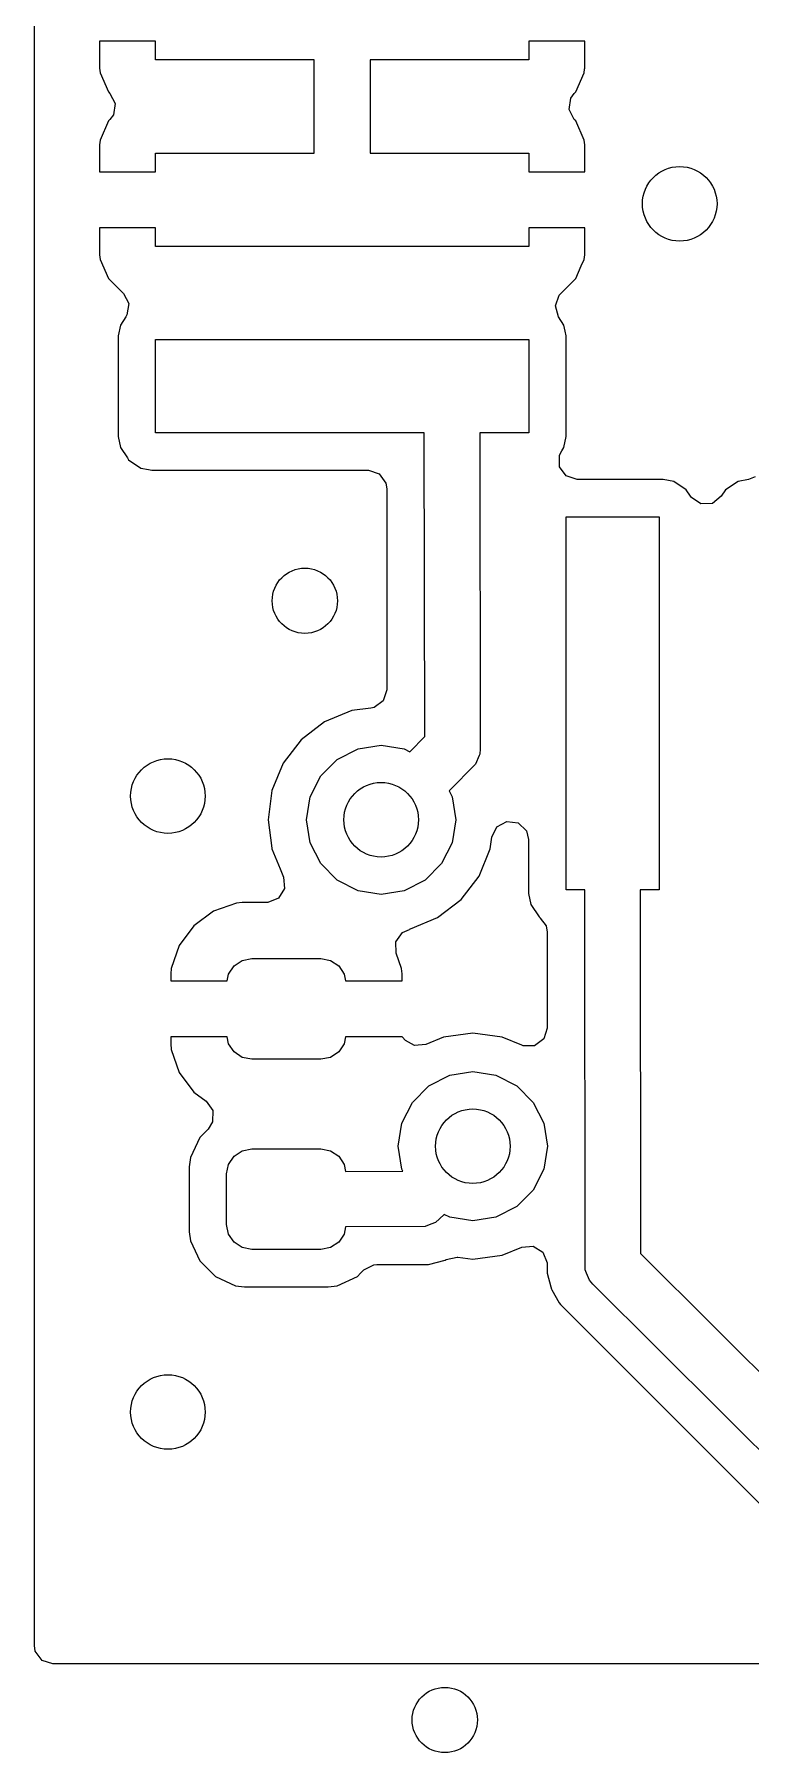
# Model space of a CAD drawing. Extents: x 4.8 to 5.96, y -4.25 to -3.64.
# Drawn here: x 4.8018 to 4.953, y -4.2469 to -3.8842 of the extents above; entities that cross this region are included whole.
import ezdxf

# ---------------------------------------------------------------- set-up
doc = ezdxf.new("R2010")
doc.units = 0
doc.header["$MEASUREMENT"] = 0
doc.layers.add('BLACK', color=7, linetype='CONTINUOUS')

msp = doc.modelspace()

# ---------------------------------------------------------------- linework, layer by layer
at = {"layer": 'BLACK', "linetype": 'CONTINUOUS'}
for p, q in [((4.80183, -3.90753), (4.80183, -3.86816)), ((4.8274, -3.88567), (4.81559, -3.88567)), ((4.81559, -3.88567), (4.81559, -3.88567)), ((4.81559, -3.88567), (4.81559, -3.89137)), ((4.8274, -3.88961), (4.8274, -3.88567)), ((4.91795, -3.88567), (4.90614, -3.88567)), ((4.90614, -3.88567), (4.90614, -3.88961)), ((4.91795, -3.89137), (4.91795, -3.88567)), ((4.91795, -3.88567), (4.91795, -3.88567)), ((4.86087, -3.88961), (4.8274, -3.88961)), ((4.86087, -3.90929), (4.86087, -3.88961)), ((4.90614, -3.88961), (4.87268, -3.88961)), ((4.87268, -3.88961), (4.87268, -3.90929)), ((4.81559, -3.89137), (4.81571, -3.89236)), ((4.81571, -3.89236), (4.81749, -3.8964)), ((4.91605, -3.8964), (4.91784, -3.89236)), ((4.91784, -3.89236), (4.91793, -3.89157)), ((4.91793, -3.89157), (4.91795, -3.89137)), ((4.91795, -3.89137), (4.91795, -3.89137)), ((4.81749, -3.8964), (4.81778, -3.89669)), ((4.81778, -3.89669), (4.81888, -3.89884)), ((4.91467, -3.90006), (4.91504, -3.89768)), ((4.91504, -3.89768), (4.91576, -3.89669)), ((4.91576, -3.89669), (4.91605, -3.8964)), ((4.8185, -3.90122), (4.81778, -3.9022)), ((4.81888, -3.89884), (4.8185, -3.90122)), ((4.91576, -3.9022), (4.91467, -3.90006)), ((4.81749, -3.9025), (4.81571, -3.90654)), ((4.81778, -3.9022), (4.81749, -3.9025)), ((4.91605, -3.9025), (4.91576, -3.9022)), ((4.91784, -3.90654), (4.91605, -3.9025)), ((4.80183, -3.92504), (4.80183, -3.90753)), ((4.81571, -3.90654), (4.81559, -3.90753)), ((4.81559, -3.90753), (4.81559, -3.91323)), ((4.8274, -3.91323), (4.8274, -3.90929)), ((4.8274, -3.90929), (4.86087, -3.90929)), ((4.87268, -3.90929), (4.90614, -3.90929)), ((4.90614, -3.90929), (4.90614, -3.91323)), ((4.91795, -3.90753), (4.91784, -3.90654)), ((4.91795, -3.91323), (4.91795, -3.90753)), ((4.91795, -3.90753), (4.91795, -3.90753)), ((4.81559, -3.91323), (4.81559, -3.91323)), ((4.81559, -3.91323), (4.8274, -3.91323)), ((4.90614, -3.91323), (4.91795, -3.91323)), ((4.91795, -3.91323), (4.91795, -3.91323)), ((4.80183, -4.22427), (4.80183, -3.92504)), ((4.8274, -3.92504), (4.81559, -3.92504)), ((4.81559, -3.92504), (4.81559, -3.92504)), ((4.81559, -3.92504), (4.81559, -3.93074)), ((4.8274, -3.92898), (4.8274, -3.92504)), ((4.91795, -3.92504), (4.90614, -3.92504)), ((4.90614, -3.92504), (4.90614, -3.92898)), ((4.91795, -3.93074), (4.91795, -3.92504)), ((4.91795, -3.92504), (4.91795, -3.92504)), ((4.81559, -3.93074), (4.81571, -3.93173)), ((4.90614, -3.92898), (4.8274, -3.92898)), ((4.91784, -3.93173), (4.91795, -3.93074)), ((4.91795, -3.93074), (4.91795, -3.93074)), ((4.81571, -3.93173), (4.81749, -3.93577)), ((4.91605, -3.93577), (4.91722, -3.93312)), ((4.91722, -3.93312), (4.91784, -3.93173)), ((4.81749, -3.93577), (4.82064, -3.93892)), ((4.9129, -3.93892), (4.91605, -3.93577)), ((4.82064, -3.93892), (4.82174, -3.94107)), ((4.82174, -3.94107), (4.82136, -3.94345)), ((4.91176, -3.94152), (4.9126, -3.93926)), ((4.91242, -3.94384), (4.91176, -3.94152)), ((4.9126, -3.93926), (4.9129, -3.93892)), ((4.81997, -3.94558), (4.81951, -3.94788)), ((4.82113, -3.94384), (4.81997, -3.94558)), ((4.81997, -3.94558), (4.81997, -3.94558)), ((4.82136, -3.94345), (4.82113, -3.94384)), ((4.91358, -3.94558), (4.91242, -3.94384)), ((4.91384, -3.9469), (4.91358, -3.94558)), ((4.81951, -3.94788), (4.81951, -3.94788)), ((4.81951, -3.94788), (4.81951, -3.96912)), ((4.8274, -3.96835), (4.8274, -3.94866)), ((4.8274, -3.94866), (4.90614, -3.94866)), ((4.90614, -3.94866), (4.90614, -3.96835)), ((4.91404, -3.94788), (4.91384, -3.9469)), ((4.91404, -3.96912), (4.91404, -3.94788)), ((4.81951, -3.96912), (4.81951, -3.96912)), ((4.81951, -3.96912), (4.81997, -3.97143)), ((4.88411, -3.96835), (4.8274, -3.96835)), ((4.8842, -4.03246), (4.88411, -3.96835)), ((4.90614, -3.96835), (4.89581, -3.96835)), ((4.89581, -3.96835), (4.89591, -4.035)), ((4.91358, -3.97143), (4.91404, -3.96912)), ((4.81997, -3.97143), (4.81997, -3.97143)), ((4.81997, -3.97143), (4.82145, -3.97364)), ((4.82145, -3.97364), (4.82171, -3.97404)), ((4.82171, -3.97404), (4.82432, -3.97578)), ((4.91266, -3.97307), (4.91312, -3.97211)), ((4.91266, -3.97548), (4.91266, -3.97307)), ((4.91312, -3.97211), (4.91358, -3.97143)), ((4.82432, -3.97578), (4.82589, -3.97609)), ((4.82589, -3.97609), (4.82662, -3.97624)), ((4.82662, -3.97624), (4.82662, -3.97624)), ((4.82662, -3.97624), (4.82662, -3.97624)), ((4.82662, -3.97624), (4.8723, -3.97624)), ((4.8723, -3.97624), (4.87459, -3.97698)), ((4.87459, -3.97698), (4.87601, -3.97893)), ((4.91407, -3.97742), (4.91266, -3.97548)), ((4.91636, -3.97817), (4.91407, -3.97742)), ((4.93448, -3.97817), (4.91636, -3.97817)), ((4.93678, -3.97863), (4.93448, -3.97817)), ((4.93448, -3.97817), (4.93448, -3.97817)), ((4.95254, -3.97818), (4.95031, -3.97863)), ((4.95392, -3.97762), (4.95254, -3.97818)), ((4.87601, -3.97893), (4.8762, -3.98014)), ((4.8762, -3.98014), (4.8762, -4.02258)), ((4.93939, -3.98037), (4.93678, -3.97863)), ((4.93678, -3.97863), (4.93678, -3.97863)), ((4.93678, -3.97863), (4.93678, -3.97863)), ((4.93678, -3.97863), (4.93678, -3.97863)), ((4.9403, -3.98173), (4.93939, -3.98037)), ((4.93939, -3.98037), (4.93939, -3.98037)), ((4.93939, -3.98037), (4.93939, -3.98037)), ((4.94048, -3.98198), (4.9403, -3.98173)), ((4.94678, -3.98173), (4.94489, -3.98323)), ((4.94769, -3.98037), (4.94678, -3.98173)), ((4.95031, -3.97863), (4.94769, -3.98037)), ((4.94769, -3.98037), (4.94769, -3.98037)), ((4.95031, -3.97863), (4.95031, -3.97863)), ((4.94249, -3.98332), (4.94048, -3.98198)), ((4.94489, -3.98323), (4.94249, -3.98332)), ((4.91402, -4.0648), (4.91402, -3.98606)), ((4.91402, -3.98606), (4.9337, -3.98606)), ((4.9337, -3.98606), (4.9337, -4.0648)), ((4.87546, -4.02487), (4.87351, -4.02628)), ((4.8762, -4.02258), (4.87546, -4.02487)), ((4.86883, -4.02697), (4.86308, -4.02935)), ((4.87281, -4.02644), (4.86883, -4.02697)), ((4.86883, -4.02697), (4.86883, -4.02697)), ((4.87351, -4.02628), (4.87281, -4.02644)), ((4.86308, -4.02935), (4.85814, -4.03314)), ((4.86308, -4.02935), (4.86308, -4.02935)), ((4.88106, -4.03563), (4.8842, -4.03246)), ((4.85814, -4.03314), (4.85435, -4.03808)), ((4.85814, -4.03314), (4.85814, -4.03314)), ((4.86574, -4.03726), (4.87013, -4.03502)), ((4.87013, -4.03502), (4.875, -4.03425)), ((4.875, -4.03425), (4.87987, -4.03502)), ((4.87987, -4.03502), (4.88106, -4.03563)), ((4.89579, -4.03615), (4.89567, -4.03646)), ((4.89591, -4.035), (4.89579, -4.03615)), ((4.85435, -4.03808), (4.85197, -4.04383)), ((4.85435, -4.03808), (4.85435, -4.03808)), ((4.86226, -4.04074), (4.86574, -4.03726)), ((4.89491, -4.03828), (4.88935, -4.0439)), ((4.89567, -4.03646), (4.89491, -4.03828)), ((4.86002, -4.04513), (4.86226, -4.04074)), ((4.85197, -4.04383), (4.85115, -4.05)), ((4.85197, -4.04383), (4.85197, -4.04383)), ((4.85925, -4.05), (4.86002, -4.04513)), ((4.88935, -4.0439), (4.88998, -4.04513)), ((4.88998, -4.04513), (4.89075, -4.05)), ((4.85115, -4.05), (4.85115, -4.05)), ((4.85115, -4.05), (4.85194, -4.056)), ((4.86002, -4.05487), (4.85925, -4.05)), ((4.89075, -4.05), (4.88998, -4.05487)), ((4.8994, -4.05151), (4.90151, -4.05037)), ((4.90151, -4.05037), (4.9039, -4.05068)), ((4.9039, -4.05068), (4.90565, -4.05234)), ((4.89803, -4.05617), (4.89836, -4.05369)), ((4.89836, -4.05369), (4.8994, -4.05151)), ((4.90565, -4.05234), (4.90612, -4.0542)), ((4.90612, -4.0542), (4.90612, -4.06558)), ((4.85194, -4.056), (4.85197, -4.05617)), ((4.85197, -4.05617), (4.85369, -4.06033)), ((4.86226, -4.05926), (4.86002, -4.05487)), ((4.88998, -4.05487), (4.88774, -4.05926)), ((4.89565, -4.06192), (4.89803, -4.05617)), ((4.85369, -4.06033), (4.85442, -4.06209)), ((4.86574, -4.06274), (4.86226, -4.05926)), ((4.88774, -4.05926), (4.88426, -4.06274)), ((4.85461, -4.06449), (4.85335, -4.06655)), ((4.85442, -4.06209), (4.85461, -4.06449)), ((4.87013, -4.06498), (4.86574, -4.06274)), ((4.875, -4.06575), (4.87013, -4.06498)), ((4.87987, -4.06498), (4.875, -4.06575)), ((4.88426, -4.06274), (4.87987, -4.06498)), ((4.89186, -4.06686), (4.89565, -4.06192)), ((4.91799, -4.0648), (4.91402, -4.0648)), ((4.91807, -4.14501), (4.91799, -4.0648)), ((4.9337, -4.0648), (4.92969, -4.0648)), ((4.92969, -4.0648), (4.92976, -4.14156)), ((4.8445, -4.06759), (4.83962, -4.06929)), ((4.84565, -4.06748), (4.8445, -4.06759)), ((4.85082, -4.06748), (4.84565, -4.06748)), ((4.85112, -4.06747), (4.85082, -4.06748)), ((4.85335, -4.06655), (4.85112, -4.06747)), ((4.88692, -4.07065), (4.89186, -4.06686)), ((4.90612, -4.06558), (4.90612, -4.06558)), ((4.90612, -4.06558), (4.90658, -4.06788)), ((4.90658, -4.06788), (4.90658, -4.06788)), ((4.90658, -4.06788), (4.90832, -4.07049)), ((4.83547, -4.07236), (4.8324, -4.07651)), ((4.83962, -4.06929), (4.83547, -4.07236)), ((4.83547, -4.07236), (4.83547, -4.07236)), ((4.88117, -4.07303), (4.88692, -4.07065)), ((4.90832, -4.07049), (4.90832, -4.07049)), ((4.90832, -4.07049), (4.90833, -4.0705)), ((4.90833, -4.0705), (4.90833, -4.0705)), ((4.90833, -4.0705), (4.9086, -4.07077)), ((4.9086, -4.07077), (4.90856, -4.0708)), ((4.90856, -4.0708), (4.90982, -4.07239)), ((4.90982, -4.07239), (4.91006, -4.07374)), ((4.87812, -4.07575), (4.87949, -4.07377)), ((4.87817, -4.07816), (4.87812, -4.07575)), ((4.87949, -4.07377), (4.88095, -4.07317)), ((4.88092, -4.0731), (4.88117, -4.07303)), ((4.88095, -4.07317), (4.88092, -4.0731)), ((4.88117, -4.07303), (4.88117, -4.07303)), ((4.91006, -4.07374), (4.91006, -4.09398)), ((4.8324, -4.07651), (4.8307, -4.08139)), ((4.84396, -4.08085), (4.84568, -4.0797)), ((4.84568, -4.0797), (4.84772, -4.07929)), ((4.84772, -4.07929), (4.86228, -4.07929)), ((4.86228, -4.07929), (4.86432, -4.0797)), ((4.86432, -4.0797), (4.86604, -4.08085)), ((4.8793, -4.08139), (4.87817, -4.07816)), ((4.8307, -4.08139), (4.83059, -4.08254)), ((4.83059, -4.08254), (4.83059, -4.08402)), ((4.84252, -4.08402), (4.84281, -4.08257)), ((4.84281, -4.08257), (4.84396, -4.08085)), ((4.86604, -4.08085), (4.86719, -4.08257)), ((4.86719, -4.08257), (4.86748, -4.08402)), ((4.87941, -4.08254), (4.8793, -4.08139)), ((4.87941, -4.08402), (4.87941, -4.08254)), ((4.87941, -4.08254), (4.87941, -4.08254)), ((4.83059, -4.08402), (4.83059, -4.08402)), ((4.83059, -4.08402), (4.84252, -4.08402)), ((4.86748, -4.08402), (4.87941, -4.08402)), ((4.87941, -4.08402), (4.87941, -4.08402)), ((4.91006, -4.09398), (4.90931, -4.09627)), ((4.84252, -4.09583), (4.83059, -4.09583)), ((4.83059, -4.09583), (4.83059, -4.09583)), ((4.83059, -4.09583), (4.83059, -4.0973)), ((4.83059, -4.0973), (4.8307, -4.09846)), ((4.84281, -4.09727), (4.84252, -4.09583)), ((4.84396, -4.09899), (4.84281, -4.09727)), ((4.86719, -4.09727), (4.86604, -4.09899)), ((4.86748, -4.09583), (4.86719, -4.09727)), ((4.87941, -4.09583), (4.86748, -4.09583)), ((4.88016, -4.09658), (4.87941, -4.09583)), ((4.88201, -4.09761), (4.88016, -4.09658)), ((4.88441, -4.09742), (4.88201, -4.09761)), ((4.88818, -4.09586), (4.88441, -4.09742)), ((4.89435, -4.09505), (4.88818, -4.09586)), ((4.88818, -4.09586), (4.88818, -4.09586)), ((4.90052, -4.09586), (4.89435, -4.09505)), ((4.89435, -4.09505), (4.89435, -4.09505)), ((4.90467, -4.09758), (4.90052, -4.09586)), ((4.90052, -4.09586), (4.90052, -4.09586)), ((4.90496, -4.09769), (4.90467, -4.09758)), ((4.90737, -4.09769), (4.90496, -4.09769)), ((4.90931, -4.09627), (4.90737, -4.09769)), ((4.8307, -4.09846), (4.8324, -4.10333)), ((4.84568, -4.10015), (4.84396, -4.09899)), ((4.84772, -4.10055), (4.84568, -4.10015)), ((4.86228, -4.10055), (4.84772, -4.10055)), ((4.86432, -4.10015), (4.86228, -4.10055)), ((4.86604, -4.09899), (4.86432, -4.10015)), ((4.8324, -4.10333), (4.83547, -4.10748)), ((4.88509, -4.10616), (4.88948, -4.10392)), ((4.88948, -4.10392), (4.89435, -4.10315)), ((4.89435, -4.10315), (4.89922, -4.10392)), ((4.89922, -4.10392), (4.90361, -4.10616)), ((4.83547, -4.10748), (4.83547, -4.10748)), ((4.83547, -4.10748), (4.83807, -4.1094)), ((4.88161, -4.10964), (4.88509, -4.10616)), ((4.90361, -4.10616), (4.90709, -4.10964)), ((4.83807, -4.1094), (4.83947, -4.11136)), ((4.83947, -4.11136), (4.83945, -4.11377)), ((4.87937, -4.11403), (4.88161, -4.10964)), ((4.90709, -4.10964), (4.90933, -4.11403)), ((4.83851, -4.11529), (4.83673, -4.11707)), ((4.83945, -4.11377), (4.83851, -4.11529)), ((4.8786, -4.1189), (4.87937, -4.11403)), ((4.90933, -4.11403), (4.9101, -4.1189)), ((4.83673, -4.11707), (4.83476, -4.12129)), ((4.83673, -4.11707), (4.83673, -4.11707)), ((4.84568, -4.11985), (4.84772, -4.11945)), ((4.84772, -4.11945), (4.86228, -4.11945)), ((4.86228, -4.11945), (4.86432, -4.11985)), ((4.87937, -4.12376), (4.8786, -4.1189)), ((4.9101, -4.1189), (4.90933, -4.12376)), ((4.83476, -4.12129), (4.83451, -4.12322)), ((4.83451, -4.12322), (4.83451, -4.13694)), ((4.83476, -4.12129), (4.83476, -4.12129)), ((4.8424, -4.12476), (4.84281, -4.12273)), ((4.84281, -4.12273), (4.84396, -4.12101)), ((4.84396, -4.12101), (4.84568, -4.11985)), ((4.86432, -4.11985), (4.86604, -4.12101)), ((4.86604, -4.12101), (4.86719, -4.12273)), ((4.86719, -4.12273), (4.86749, -4.12423)), ((4.8424, -4.13539), (4.8424, -4.12476)), ((4.86749, -4.12423), (4.87959, -4.12419)), ((4.87959, -4.12419), (4.87937, -4.12376)), ((4.90933, -4.12376), (4.90709, -4.12815)), ((4.90709, -4.12815), (4.90361, -4.13164)), ((4.88831, -4.13328), (4.88734, -4.13425)), ((4.88948, -4.13387), (4.88831, -4.13328)), ((4.89435, -4.13464), (4.88948, -4.13387)), ((4.89922, -4.13387), (4.89435, -4.13464)), ((4.90361, -4.13164), (4.89922, -4.13387)), ((4.83451, -4.13694), (4.83476, -4.13887)), ((4.84281, -4.13743), (4.8424, -4.13539)), ((4.84396, -4.13915), (4.84281, -4.13743)), ((4.86719, -4.13743), (4.86604, -4.13915)), ((4.86749, -4.13594), (4.86719, -4.13743)), ((4.88432, -4.13587), (4.86749, -4.13594)), ((4.88552, -4.13537), (4.88432, -4.13587)), ((4.88645, -4.13499), (4.88552, -4.13537)), ((4.88734, -4.13425), (4.88645, -4.13499)), ((4.83476, -4.13887), (4.83476, -4.13887)), ((4.83476, -4.13887), (4.83673, -4.14309)), ((4.84568, -4.1403), (4.84396, -4.13915)), ((4.84772, -4.14071), (4.84568, -4.1403)), ((4.86228, -4.14071), (4.84772, -4.14071)), ((4.86432, -4.1403), (4.86228, -4.14071)), ((4.86604, -4.13915), (4.86432, -4.1403)), ((4.90052, -4.14193), (4.90467, -4.14021)), ((4.90467, -4.14021), (4.90707, -4.14002)), ((4.90707, -4.14002), (4.90913, -4.14128)), ((4.90913, -4.14128), (4.91005, -4.14351)), ((4.83673, -4.14309), (4.83673, -4.14309)), ((4.83673, -4.14309), (4.83673, -4.14309)), ((4.83673, -4.14309), (4.84002, -4.14638)), ((4.87068, -4.14567), (4.87134, -4.14502)), ((4.87134, -4.14502), (4.87348, -4.14393)), ((4.87348, -4.14393), (4.87409, -4.14388)), ((4.87409, -4.14388), (4.88498, -4.14388)), ((4.88498, -4.14388), (4.88849, -4.14294)), ((4.88498, -4.14388), (4.88498, -4.14388)), ((4.88849, -4.14294), (4.88871, -4.14281)), ((4.88871, -4.14281), (4.89107, -4.14231)), ((4.89107, -4.14231), (4.89117, -4.14232)), ((4.89117, -4.14232), (4.89435, -4.14274)), ((4.89435, -4.14274), (4.90052, -4.14193)), ((4.91005, -4.14351), (4.91006, -4.14381)), ((4.91006, -4.14381), (4.91006, -4.14567)), ((4.91834, -4.14567), (4.91807, -4.14501)), ((4.92976, -4.14156), (4.97262, -4.18427)), ((4.84002, -4.14638), (4.84002, -4.14638)), ((4.84002, -4.14638), (4.84002, -4.14638)), ((4.84002, -4.14638), (4.84425, -4.14835)), ((4.84425, -4.14835), (4.84425, -4.14835)), ((4.84425, -4.14835), (4.84425, -4.14835)), ((4.84425, -4.14835), (4.84617, -4.1486)), ((4.84617, -4.1486), (4.84617, -4.1486)), ((4.84617, -4.1486), (4.86383, -4.1486)), ((4.86383, -4.1486), (4.86575, -4.14835)), ((4.86383, -4.1486), (4.86383, -4.1486)), ((4.86575, -4.14835), (4.86998, -4.14638)), ((4.86998, -4.14638), (4.87068, -4.14567)), ((4.91006, -4.14567), (4.91084, -4.1486)), ((4.91084, -4.1486), (4.91097, -4.14908)), ((4.91895, -4.14714), (4.91834, -4.14567)), ((4.91968, -4.14803), (4.91895, -4.14714)), ((4.9668, -4.19499), (4.91968, -4.14803)), ((4.91097, -4.14908), (4.91097, -4.14908)), ((4.91097, -4.14908), (4.911, -4.14918)), ((4.911, -4.14918), (4.911, -4.14918)), ((4.911, -4.14918), (4.9126, -4.15195)), ((4.9126, -4.15195), (4.91282, -4.15233)), ((4.91282, -4.15233), (4.96161, -4.20112)), ((4.80202, -4.22548), (4.80183, -4.22427)), ((4.80344, -4.22742), (4.80202, -4.22548)), ((4.80573, -4.22817), (4.80344, -4.22742)), ((5.95537, -4.22817), (4.80573, -4.22817))]:
    msp.add_line(p, q, dxfattribs=at)
at = {"layer": 'BLACK'}
for centre, radius in [((4.938, -3.92), 0.00787), ((4.8589, -4.00378), 0.00689), ((4.83, -4.045), 0.00787), ((4.875, -4.05), 0.00787), ((4.89435, -4.1189), 0.00787), ((4.83, -4.175), 0.00787), ((4.88843, -4.24), 0.00689)]:
    msp.add_circle(centre, radius, dxfattribs=at)

doc.saveas('drawing.dxf')
